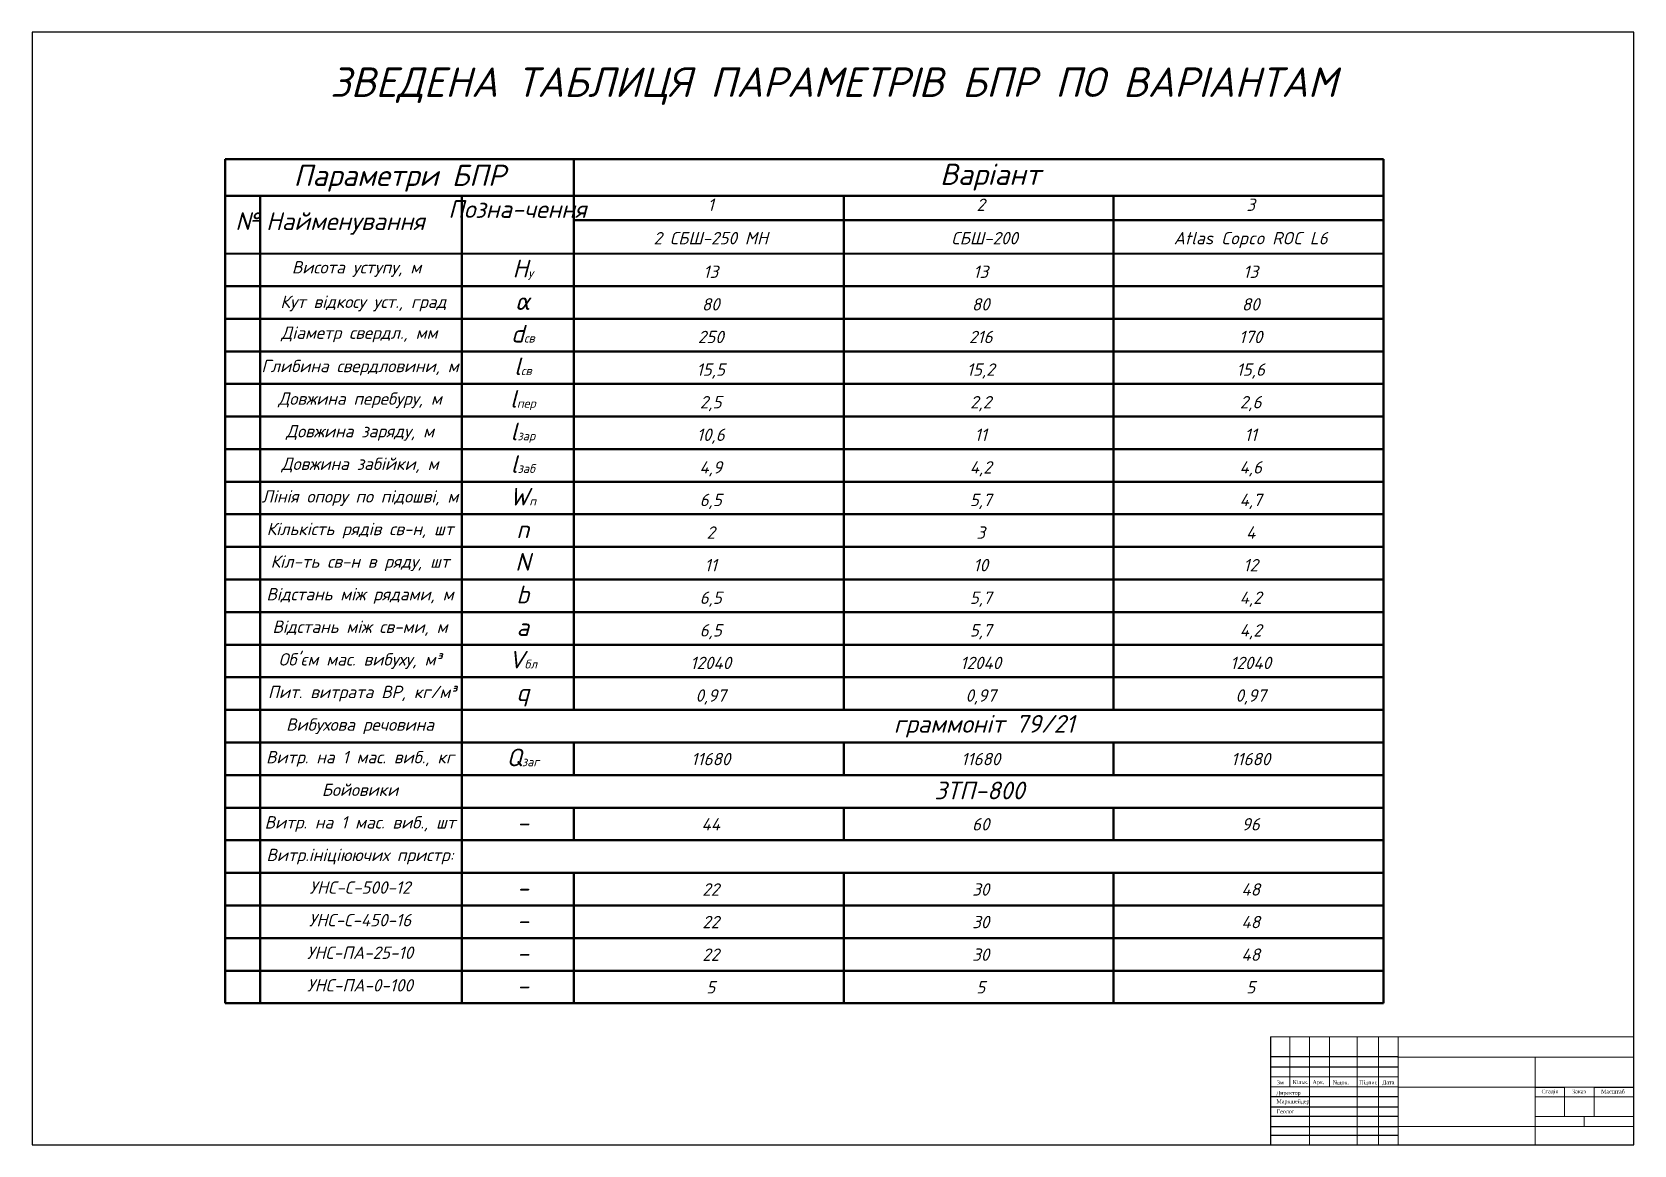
# Paper-space layout 'геол.р' of a CAD drawing. Header units: millimetres. Extents: x 6 to 822, y 2 to 569.
import ezdxf

# ---------------------------------------------------------------- set-up
doc = ezdxf.new("R2010")
doc.units = ezdxf.units.MM
doc.header["$LTSCALE"] = 2
doc.layers.add('оф2', color=7, linetype='Continuous')
doc.layers.add('ПРОФІЛЬ_БОРТА', color=7, linetype='Continuous')

psp = doc.layouts.new('геол.р')

# ---------------------------------------------------------------- linework, layer by layer
at = {"lineweight": 50}
for p, q in [((104.05, 504.46), (694.08, 504.46)), ((104.05, 74.43), (104.05, 504.46)), ((281.51, 504.46), (281.51, 223.86)), ((694.08, 74.43), (694.08, 504.46)), ((104.05, 485.78), (694.08, 485.78)), ((121.8, 485.78), (121.8, 74.43)), ((224.47, 485.78), (224.47, 74.43)), ((419.03, 223.86), (419.03, 485.78)), ((556.56, 223.86), (556.56, 485.78)), ((281.51, 473.38), (694.08, 473.38)), ((104.05, 456.22), (694.08, 456.3)), ((104.05, 439.7), (694.08, 439.7)), ((104.05, 423.1), (694.08, 423.1)), ((104.05, 406.49), (694.08, 406.49)), ((104.05, 389.89), (694.08, 389.89)), ((104.05, 373.29), (694.08, 373.29)), ((104.05, 356.68), (694.08, 356.68)), ((104.05, 340.08), (694.08, 340.08)), ((104.05, 323.48), (694.08, 323.48)), ((104.05, 306.87), (694.08, 306.87)), ((104.05, 290.27), (694.08, 290.27)), ((104.05, 273.67), (694.08, 273.67)), ((104.05, 257.06), (694.08, 257.06)), ((104.05, 240.46), (694.08, 240.46)), ((104.05, 223.86), (694.08, 223.86)), ((104.05, 207.26), (694.08, 207.26)), ((281.51, 207.26), (281.51, 190.65)), ((419.03, 190.65), (419.03, 207.26)), ((556.56, 190.65), (556.56, 207.26)), ((104.05, 190.65), (694.08, 190.65)), ((104.05, 174.05), (694.08, 174.05)), ((281.51, 174.05), (281.51, 157.45)), ((419.03, 157.45), (419.03, 174.05)), ((556.56, 157.45), (556.56, 174.05)), ((104.05, 157.45), (694.08, 157.45)), ((104.05, 140.84), (694.08, 140.84)), ((281.51, 140.84), (281.51, 74.43)), ((419.03, 74.43), (419.03, 140.84)), ((556.56, 74.43), (556.56, 140.84)), ((104.05, 124.24), (694.08, 124.24)), ((104.05, 107.64), (694.08, 107.64)), ((104.05, 91.03), (694.08, 91.03)), ((104.05, 74.43), (694.08, 74.43))]:
    psp.add_line(p, q, dxfattribs=at)
at = {"lineweight": 18}
for p, q in [((821.45, 57.36), (636.42, 57.36)), ((646.34, 57.25), (646.34, 31.84)), ((656.34, 2.26), (656.34, 57.28)), ((666.56, 31.84), (666.56, 57.25)), ((680.68, 57.28), (680.68, 2.25)), ((691.42, 2.25), (691.42, 57.24)), ((701.43, 57.24), (701.43, 2.25)), ((701.14, 47.05), (821.27, 47.05)), ((771.19, 2.26), (771.19, 47.09)), ((701.37, 36.88), (636.33, 36.88)), ((636.33, 31.79), (701.37, 31.79)), ((701.57, 31.77), (821.05, 31.77)), ((821.28, 26.72), (771.19, 26.72)), ((786.16, 31.75), (786.16, 16.79)), ((801.27, 16.79), (801.27, 31.75)), ((701.78, 11.59), (821.4, 11.59))]:
    psp.add_line(p, q, dxfattribs=at)
for p, q in [((636.42, 57.36), (636.42, 2.65)), ((701.37, 47.08), (636.33, 47.08)), ((636.33, 41.98), (701.37, 41.98)), ((701.37, 26.69), (636.33, 26.69)), ((771.19, 31.75), (786.16, 31.75)), ((801.27, 31.75), (821.28, 31.75)), ((636.33, 21.71), (701.37, 21.71)), ((701.37, 16.73), (636.33, 16.73)), ((636.33, 11.63), (701.37, 11.63)), ((636.33, 7.23), (701.37, 7.23))]:
    psp.add_line(p, q)
at = {"layer": 'оф2', "linetype": 'Continuous', "lineweight": 18, "flags": 128}
for points in [[(771.13, 16.77), (821.28, 16.7)], [(796.28, 16.73), (796.29, 11.63)]]:
    psp.add_lwpolyline(points, dxfattribs=at)
at = {"layer": 'ПРОФІЛЬ_БОРТА'}
psp.add_lwpolyline([(5.59, 569.15), (5.59, 2.27), (821.59, 2.27), (821.59, 569.15)], close=True, dxfattribs=at)

# ---------------------------------------------------------------- texts
at = {"color": 0, "lineweight": 20, "insert": (157.42, 551.11), "char_height": 15, "width": 733.213, "attachment_point": 1}
psp.add_mtext('{\\fISOCPEUR|b0|i1|c204|p34;ЗВЕДЕНА ТАБЛИЦЯ\\fISOCPEUR|b0|i1|c0|p34; \\fISOCPEUR|b0|i1|c204|p34;ПАРАМЕТРІВ БПР ПО ВАРІАНТАМ}', dxfattribs=at)
at = {"attachment_point": 2}
for s, insert, char_height, width in [('{\\fISOCPEUR|b0|i1|c204|p34;\\H0.9998x;Параметри БПР\\Ftxt.shx|c0;}', (192.78, 501.55), 10.8, 177.4557), ('{\\fISOCPEUR|b0|i1|c204|p34;\\H0.9998x;Варіант\\Ftxt.shx|c0;}', (493.69, 502.09), 10.8, 412.5754), ('{\\fISOCPEUR|b0|i1|c204|p34;Позна\\fISOCPEUR|b0|i1|c0|p34;-\\fISOCPEUR|b0|i1|c204|p34;чення}', (252.81, 483.47), 9, 57.9689), ('{\\fISOCPEUR|b0|i1|c204|p34;1}', (351.33, 484.32), 6.3, 140.0852), ('{\\fISOCPEUR|b0|i1|c204|p34;2}', (488.85, 484.32), 6.3, 140.0852), ('{\\fISOCPEUR|b0|i1|c204|p34;3}', (626.38, 484.32), 6.3, 140.0852), ('{\\fISOCPEUR|b0|i1|c204|p34;№}', (115.21, 477.32), 9, 17.7456), ('{\\fISOCPEUR|b0|i1|c204|p34;Найменування}', (165.23, 477.32), 9, 86.8599), ('{\\fISOCPEUR|b0|i1|c204|p34;2 СБШ-250 МН}', (351.33, 467.31), 6.3, 140.0852), ('{\\fISOCPEUR|b0|i1|c204|p34; СБШ-2\\fISOCPEUR|b0|i1|c0|p34;0\\fISOCPEUR|b0|i1|c204|p34;0 }', (488.85, 467.31), 6.3, 140.0852), ('{\\fISOCPEUR|b0|i1|c204|p34;Atlas Copco ROC L6}', (626.38, 467.31), 6.3, 140.0852), ('{\\fISOCPEUR|b0|i1|c204|p34;Висота уступу, м}', (170.9, 452.47), 6.3, 103.3157), ('{\\fISOCPEUR|b0|i1|c204|p34;Н\\H0.5x;у}', (255.59, 453.18), 9, 57.2673), ('{\\fISOCPEUR|b0|i1|c0|p34;13}', (351.33, 450.18), 6.3, 140.0852), ('{\\fISOCPEUR|b0|i1|c0|p34;13}', (488.86, 450.18), 6.3, 140.0852), ('{\\fISOCPEUR|b0|i1|c0|p34;13}', (626.38, 450.18), 6.3, 140.0852), ('{\\fISOCPEUR|b0|i1|c204|p34;Кут відкосу уст., град}', (174.34, 434.89), 6.3, 98.2274), ('{\\fISOCPEUR|b0|i1|c204|p32;α}', (255.59, 436.58), 9, 57.2673), ('{\\fISOCPEUR|b0|i1|c0|p34;80}', (351.33, 433.58), 6.3, 140.0852), ('{\\fISOCPEUR|b0|i1|c0|p34;80}', (488.86, 433.58), 6.3, 140.0852), ('{\\fISOCPEUR|b0|i1|c0|p34;80}', (626.38, 433.58), 6.3, 140.0852), ('{\\fISOCPEUR|b0|i1|c204|p34;Діаметр свердл., мм}', (172.29, 419.15), 6.3, 103.435), ('{\\fISOCPEUR|b0|i1|c0|p34;d\\fISOCPEUR|b0|i1|c204|p34;\\H0.5x;св}', (255.59, 419.98), 9, 57.2673), ('{\\fISOCPEUR|b0|i1|c0|p34;250}', (351.33, 416.97), 6.3, 140.0852), ('{\\fISOCPEUR|b0|i1|c0|p34;216}', (488.86, 416.97), 6.3, 140.0852), ('{\\fISOCPEUR|b0|i1|c0|p34;170}', (626.38, 416.97), 6.3, 140.0852), ('{\\fISOCPEUR|b0|i1|c204|p34;Глибина свердловини, м}', (172.66, 402.18), 6.3, 100.6488), ('{\\fISOCPEUR|b0|i1|c0|p34;l\\fISOCPEUR|b0|i1|c204|p34;\\H0.5x;св}', (255.59, 403.37), 9, 57.2673), ('{\\fISOCPEUR|b0|i1|c204|p34;15,5}', (351.33, 400.37), 6.3, 140.0852), ('{\\fISOCPEUR|b0|i1|c204|p34;15,2}', (488.86, 400.37), 6.3, 140.0852), ('{\\fISOCPEUR|b0|i1|c204|p34;15,6}', (626.38, 400.37), 6.3, 140.0852), ('{\\fISOCPEUR|b0|i1|c204|p34;Довжина перебуру, м}', (172.66, 385.57), 6.3, 100.6488), ('{\\fISOCPEUR|b0|i1|c0|p34;l\\fISOCPEUR|b0|i1|c204|p34;\\H0.5x;пер}', (255.59, 386.77), 9, 57.2673), ('{\\fISOCPEUR|b0|i1|c0|p34;2\\fISOCPEUR|b0|i1|c204|p34;,\\fISOCPEUR|b0|i1|c0|p34;5}', (351.33, 383.77), 6.3, 140.0852), ('{\\fISOCPEUR|b0|i1|c204|p34;2,2}', (488.86, 383.77), 6.3, 140.0852), ('{\\fISOCPEUR|b0|i1|c204|p34;2,6}', (626.38, 383.77), 6.3, 140.0852), ('{\\fISOCPEUR|b0|i1|c204|p34;Довжина заряду, м}', (172.66, 368.97), 6.3, 100.6488), ('{\\fISOCPEUR|b0|i1|c0|p34;l\\fISOCPEUR|b0|i1|c204|p34;\\H0.5x;зар}', (255.59, 370.17), 9, 57.2673), ('{\\fISOCPEUR|b0|i1|c204|p34;10,6}', (351.33, 367.16), 6.3, 140.0852), ('{\\fISOCPEUR|b0|i1|c204|p34;11}', (488.86, 367.16), 6.3, 140.0852), ('{\\fISOCPEUR|b0|i1|c204|p34;11}', (626.38, 367.16), 6.3, 140.0852), ('{\\fISOCPEUR|b0|i1|c204|p34;Довжина забійки, м}', (172.66, 352.37), 6.3, 100.6488), ('{\\fISOCPEUR|b0|i1|c0|p34;l\\fISOCPEUR|b0|i1|c204|p34;\\H0.5x;заб}', (255.59, 353.56), 9, 57.2673), ('{\\fISOCPEUR|b0|i1|c204|p34;4,9}', (351.33, 350.56), 6.3, 140.0852), ('{\\fISOCPEUR|b0|i1|c204|p34;4,2}', (488.86, 350.56), 6.3, 140.0852), ('{\\fISOCPEUR|b0|i1|c204|p34;4,6}', (626.38, 350.56), 6.3, 140.0852), ('{\\fISOCPEUR|b0|i1|c204|p34;Лінія опору по підошві, м}', (172.66, 335.76), 6.3, 102.1276), ('{\\fISOCPEUR|b0|i1|c0|p34;W\\fISOCPEUR|b0|i1|c204|p34;\\H0.5x;п}', (255.59, 336.96), 9, 57.2673), ('{\\fISOCPEUR|b0|i1|c204|p34;6,5}', (351.33, 333.96), 6.3, 140.0852), ('{\\fISOCPEUR|b0|i1|c204|p34;5,7}', (488.86, 333.96), 6.3, 140.0852), ('{\\fISOCPEUR|b0|i1|c204|p34;4,7}', (626.38, 333.96), 6.3, 140.0852), ('{\\fISOCPEUR|b0|i1|c204|p34;Кількість рядів св-н, шт}', (172.66, 319.16), 6.3, 100.6488), ('{\\fISOCPEUR|b0|i1|c0|p34;n}', (255.59, 320.36), 9, 57.2673), ('{\\fISOCPEUR|b0|i1|c204|p34;2}', (351.33, 317.35), 6.3, 140.0852), ('{\\fISOCPEUR|b0|i1|c204|p34;3}', (488.86, 317.35), 6.3, 140.0852), ('{\\fISOCPEUR|b0|i1|c204|p34;4}', (626.38, 317.35), 6.3, 140.0852), ('{\\fISOCPEUR|b0|i1|c204|p34;Кіл-ть св-н в ряду, шт}', (172.66, 302.56), 6.3, 100.6488), ('{\\fISOCPEUR|b0|i1|c0|p34;N}', (255.59, 303.75), 9, 57.2673), ('{\\fISOCPEUR|b0|i1|c204|p34;11}', (351.33, 300.75), 6.3, 140.0852), ('{\\fISOCPEUR|b0|i1|c204|p34;10}', (488.86, 300.75), 6.3, 140.0852), ('{\\fISOCPEUR|b0|i1|c204|p34;12}', (626.38, 300.75), 6.3, 140.0852), ('{\\fISOCPEUR|b0|i1|c204|p34;Відстань між рядами, м}', (172.66, 285.95), 6.3, 100.6488), ('{\\fISOCPEUR|b0|i1|c0|p34;b}', (255.59, 287.15), 9, 57.2673), ('{\\fISOCPEUR|b0|i1|c204|p34;6,5}', (351.33, 284.15), 6.3, 140.0852), ('{\\fISOCPEUR|b0|i1|c204|p34;5,7}', (488.86, 284.15), 6.3, 140.0852), ('{\\fISOCPEUR|b0|i1|c204|p34;4,2}', (626.38, 284.15), 6.3, 140.0852), ('{\\fISOCPEUR|b0|i1|c204|p34;Відстань між св-ми, м}', (172.66, 269.35), 6.3, 100.6488), ('{\\fISOCPEUR|b0|i1|c204|p34;а}', (255.59, 270.55), 9, 57.2673), ('{\\fISOCPEUR|b0|i1|c204|p34;6,5}', (351.33, 267.55), 6.3, 140.0852), ('{\\fISOCPEUR|b0|i1|c204|p34;5,7}', (488.86, 267.55), 6.3, 140.0852), ('{\\fISOCPEUR|b0|i1|c204|p34;4,2}', (626.38, 267.55), 6.3, 140.0852), ("{\\fISOCPEUR|b0|i1|c204|p34;Об'єм мас. вибуху, м\\fISOCPEUR|b0|i1|c204|p32;³}", (172.66, 252.75), 6.3, 102.1276), ('{\\fISOCPEUR|b0|i1|c204|p34;V\\H0.5x;бл}', (255.59, 253.94), 9, 57.2673), ('{\\fISOCPEUR|b0|i1|c204|p34;12040}', (351.33, 250.94), 6.3, 140.0852), ('{\\fISOCPEUR|b0|i1|c204|p34;12040}', (488.86, 250.94), 6.3, 140.0852), ('{\\fISOCPEUR|b0|i1|c204|p34;12040}', (626.38, 250.94), 6.3, 140.0852), ('{\\fISOCPEUR|b0|i1|c204|p34;Пит. витрата ВР, кг/м\\fISOCPEUR|b0|i1|c204|p32;³}', (173.7, 236.14), 6.3, 100.6488), ('{\\fISOCPEUR|b0|i1|c0|p34;q}', (255.59, 237.34), 9, 57.2673), ('{\\fISOCPEUR|b0|i1|c204|p34;0,97}', (351.33, 234.34), 6.3, 140.0852), ('{\\fISOCPEUR|b0|i1|c204|p34;0,97}', (488.86, 234.34), 6.3, 140.0852), ('{\\fISOCPEUR|b0|i1|c204|p34;0,97}', (626.38, 234.34), 6.3, 140.0852), ('{\\fISOCPEUR|b0|i1|c204|p34;граммоніт 79/21}', (490.61, 221.25), 9, 140.0852), ('{\\fISOCPEUR|b0|i1|c204|p34;Вибухова речовина}', (172.66, 219.54), 6.3, 100.6488), ('{\\fISOCPEUR|b0|i1|c0|p34;Q\\fISOCPEUR|b0|i1|c204|p34;\\H0.5x;заг}', (255.59, 204.14), 9, 57.2673), ('{\\fISOCPEUR|b0|i1|c204|p34;Витр. на 1 мас. виб., кг}', (172.66, 202.94), 6.3, 102.1276), ('{\\fISOCPEUR|b0|i1|c0|p34;11680}', (351.33, 201.96), 6.3, 140.0852), ('{\\fISOCPEUR|b0|i1|c0|p34;11680}', (488.86, 201.96), 6.3, 140.0852), ('{\\fISOCPEUR|b0|i1|c0|p34;11680}', (626.38, 201.96), 6.3, 140.0852), ('{\\fISOCPEUR|b0|i1|c204|p34;Бойовики}', (172.66, 186.33), 6.3, 100.6488), ('{\\fISOCPEUR|b0|i1|c204|p34;ЗТП-800}', (488.2, 187.32), 9, 140.0852), ('{\\fISOCPEUR|b0|i1|c204|p34;Витр. на 1 мас. виб., шт}', (172.66, 169.73), 6.3, 102.1276), ('{\\fISOCPEUR|b0|i1|c204|p34;-}', (255.59, 170.93), 9, 57.2673), ('{\\fISOCPEUR|b0|i1|c0|p34;44}', (351.33, 168.75), 6.3, 140.0852), ('{\\fISOCPEUR|b0|i1|c0|p34;60}', (488.86, 168.75), 6.3, 140.0852), ('{\\fISOCPEUR|b0|i1|c0|p34;96}', (626.38, 168.75), 6.3, 140.0852), ('{\\fISOCPEUR|b0|i1|c204|p34;Витр.ініціюючих пристр:}', (172.66, 153.13), 6.3, 109.6487), ('{\\fISOCPEUR|b0|i1|c204|p34;УНС-С-500-12}', (172.66, 136.53), 6.3, 100.6488), ('{\\fISOCPEUR|b0|i1|c204|p34;-}', (255.59, 137.72), 9, 57.2673), ('{\\fISOCPEUR|b0|i1|c0|p34;22}', (351.33, 135.54), 6.3, 140.0852), ('{\\fISOCPEUR|b0|i1|c0|p34;30}', (488.86, 135.54), 6.3, 140.0852), ('{\\fISOCPEUR|b0|i1|c0|p34;48}', (626.38, 135.54), 6.3, 140.0852), ('{\\fISOCPEUR|b0|i1|c204|p34;УНС-С-450-16}', (172.66, 119.92), 6.3, 100.6488), ('{\\fISOCPEUR|b0|i1|c204|p34;-}', (255.59, 121.12), 9, 57.2673), ('{\\fISOCPEUR|b0|i1|c0|p34;22}', (351.33, 118.94), 6.3, 140.0852), ('{\\fISOCPEUR|b0|i1|c0|p34;30}', (488.86, 118.94), 6.3, 140.0852), ('{\\fISOCPEUR|b0|i1|c0|p34;48}', (626.38, 118.94), 6.3, 140.0852), ('{\\fISOCPEUR|b0|i1|c204|p34;УНС-ПА-25-10}', (172.66, 103.32), 6.3, 100.6488), ('{\\fISOCPEUR|b0|i1|c204|p34;-}', (255.59, 104.52), 9, 57.2673), ('{\\fISOCPEUR|b0|i1|c0|p34;22}', (351.33, 102.34), 6.3, 140.0852), ('{\\fISOCPEUR|b0|i1|c0|p34;30}', (488.86, 102.34), 6.3, 140.0852), ('{\\fISOCPEUR|b0|i1|c0|p34;48}', (626.38, 102.34), 6.3, 140.0852), ('{\\fISOCPEUR|b0|i1|c204|p34;УНС-ПА-0-100}', (172.66, 86.72), 6.3, 100.6488), ('{\\fISOCPEUR|b0|i1|c204|p34;-}', (255.59, 87.91), 9, 57.2673), ('{\\fISOCPEUR|b0|i1|c0|p34;5}', (351.33, 85.73), 6.3, 140.0852), ('{\\fISOCPEUR|b0|i1|c0|p34;5}', (488.86, 85.73), 6.3, 140.0852), ('{\\fISOCPEUR|b0|i1|c0|p34;5}', (626.38, 85.73), 6.3, 140.0852)]:
    psp.add_mtext(s, dxfattribs=dict(at, insert=insert, char_height=char_height, width=width))
at = {"lineweight": 20, "char_height": 2, "width": 13.0726, "attachment_point": 1}
for s, insert in [('{\\fTimes New Roman|b0|i0|c204|p18;3м}', (639.71, 35.11)), ('{\\fTimes New Roman|b0|i0|c204|p18;\\C7;Кільк.}', (647.77, 35.26)), ('{\\fTimes New Roman|b0|i0|c204|p18;\\C7;Арк.}', (657.85, 35.24)), ('{\\fTimes New Roman|b0|i0|c204|p18;\\C7;№док.}', (668.17, 35.13)), ('{\\fTimes New Roman|b0|i0|c204|p18;\\C7;Підпис}', (681.62, 35.11)), ('{\\fTimes New Roman|b0|i0|c204|p18;\\C7;Дата}', (693.37, 35.21)), ('{\\fTimes New Roman|b0|i0|c204|p18;\\C7;Директор}', (639.33, 29.8)), ('{\\fTimes New Roman|b0|i0|c204|p18;\\C7;Маркшейдер}', (639.49, 25.45)), ('{\\fTimes New Roman|b0|i0|c204|p18;\\C7;Стадія}', (774.52, 30.5)), ('{\\fTimes New Roman|b0|i0|c204|p18;\\C7;Заказ}', (790.14, 30.49)), ('{\\fTimes New Roman|b0|i0|c204|p18;\\C7;Масштаб}', (804.88, 30.46)), ('{\\fTimes New Roman|b0|i0|c204|p18;\\C7;Геолог}', (639.63, 20.32))]:
    psp.add_mtext(s, dxfattribs=dict(at, insert=insert))

doc.saveas('drawing.dxf')
